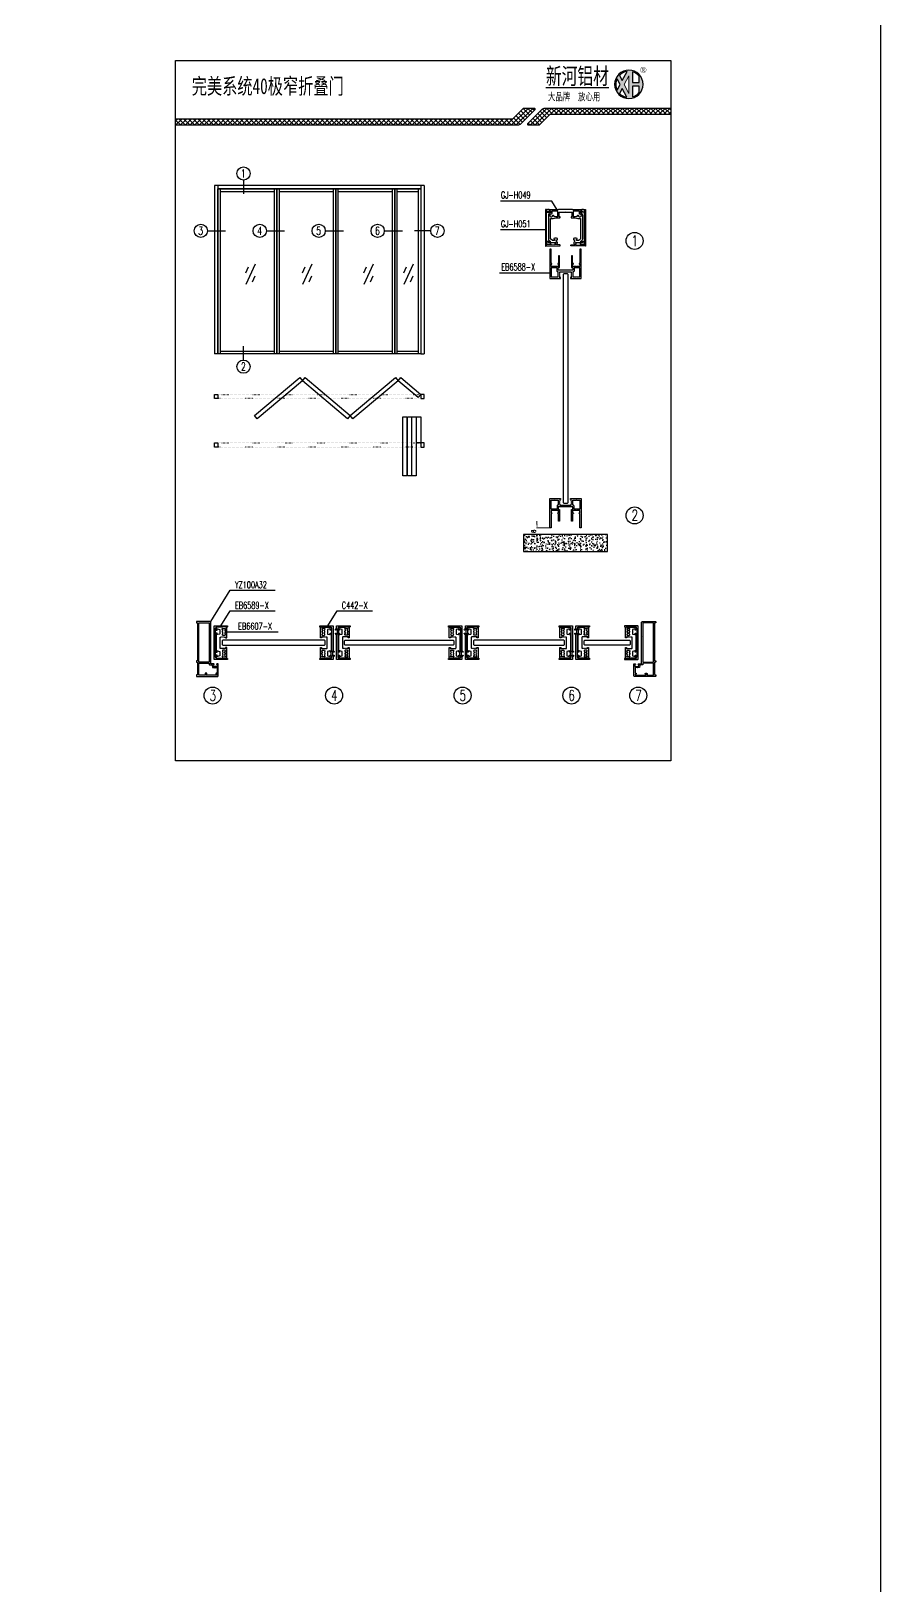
# Model space of a CAD drawing. Header units: millimetres. Extents: x 4423 to 13326, y -1516 to 5738.
# Drawn here: x 12221 to 13230, y 2111 to 3958 of the extents above; entities that cross this region are included whole.
import ezdxf

# ---------------------------------------------------------------- set-up
doc = ezdxf.new("R2010")
doc.units = ezdxf.units.MM
doc.header["$LTSCALE"] = 0.5
doc.linetypes.add('ACAD_ISO07W100', pattern=[3, 0, -3])
for name, color, linetype in [('墙体', 2, 'Continuous'), ('玻璃', 4, 'Continuous'), ('铝型材', 1, 'Continuous')]:
    doc.layers.add(name, color=color, linetype=linetype)
doc.styles.add('CTXT', font='romand.shx', dxfattribs={"width": 0.7, "height": 5})
doc.styles.add('宋体', font='', dxfattribs={"height": 3})
doc.styles.add('汇总标注', font='romand.shx', dxfattribs={"width": 0.7, "height": 5})
doc.styles.get('宋体').set_extended_font_data('SimSun')
doc.dimstyles.new('1汇总比例', dxfattribs={"dimscale": 0, "dimtxt": 5, "dimasz": 4, "dimexe": 0.7, "dimexo": 0.625, "dimgap": 1.5, "dimtad": 1, "dimzin": 9, "dimdsep": 46, "dimtxsty": '汇总标注', "dimcen": 0, "dimclrd": 3, "dimclre": 3, "dimclrt": 2, "dimadec": 1, "dimazin": 2, "dimtfac": 1, "dimtofl": 0, "dimtmove": 0, "dimatfit": 3, "dimfxl": 0, "dimtolj": 1, "dimlwd": 13, "dimlwe": 13, "dimarcsym": 0})
pattern_1 = [(45, (10517.948, 1842.3816), (-2.80633, 2.80633), []), (135, (10517.948, 1842.3816), (-2.80633, -2.80633), [])]

# ---------------------------------------------------------------- blocks, each defined once
blk = doc.blocks.new('*D268')
at = {"layer": 'Defpoints', "color": 0, "ltscale": 0.4, "transparency": 16777216}
for p in [(12837.6, 3367.6), (12821.5, 3359.6), (12837.6, 3359.6)]:
    blk.add_point(p, dxfattribs=at)
at = {"layer": '铝型材', "color": 3, "lineweight": 13, "ltscale": 0.4, "transparency": 16777216}
for p, q in [((12837, 3367.6), (12820.8, 3367.6)), ((12821.5, 3371.6), (12821.5, 3375.6)), ((12837, 3359.6), (12820.8, 3359.6)), ((12821.5, 3355.6), (12821.5, 3351.6))]:
    blk.add_line(p, q, dxfattribs=at)
at = {"layer": '铝型材', "color": 3, "ltscale": 0.4, "transparency": 16777216}
for points in [[(12820.9, 3371.6), (12822.2, 3371.6), (12821.5, 3367.6)], [(12820.9, 3355.6), (12822.2, 3355.6), (12821.5, 3359.6)]]:
    blk.add_solid(points, dxfattribs=at)
at = {"layer": '铝型材', "color": 2, "ltscale": 0.4, "transparency": 16777216, "insert": (12817.5, 3363.6), "char_height": 5, "attachment_point": 5, "rotation": 90, "style": '汇总标注'}
blk.add_mtext('\\A1;8', dxfattribs=at)
blk = doc.blocks.new('GJ-H049', base_point=(32.7, 48.6))
at = {"layer": '铝型材', "ltscale": 0.4}
for points in [[(14.8, 9.2, -0.57735), (15, 9.6), (20.4, 9.6, -0.57735), (20.6, 9.2), (20, 8.1, 0.57735), (20.3, 7.6), (22, 7.6, 0.414213), (23, 8.6), (23, 9.6, 0.414214), (22.5, 10.1), (22, 10.1), (22, 12.2, -0.414214), (22.5, 12.7), (22.7, 12.7, 0.414214), (23.2, 13.2), (23.2, 13.9, 0.293253), (22.9, 14.3, 0.218998), (19, 14.3, 0.623882), (19, 13.4), (19.6, 13.1, -0.785675), (19.4, 12.1), (17.1, 12.1, -0.176327), (16.7, 12.3), (15.2, 13.6, -0.221695), (14.8, 14.4), (14.8, 38), (18.2, 38), (21.6, 39), (26, 39, 0.414214), (26.2, 39.2), (26.2, 39.8, 0.414214), (26, 40), (25.3, 40, -0.414214), (25.1, 40.2), (25.1, 45.4, -0.414214), (25.3, 45.6), (32.5, 45.6), (32.7, 45.8), (32.9, 45.6), (40.1, 45.6, -0.414214), (40.3, 45.4), (40.3, 40.2, -0.414214), (40.1, 40), (39.4, 40, 0.414214), (39.2, 39.8), (39.2, 39.2, 0.414214), (39.4, 39), (43.8, 39), (47.2, 38), (50.6, 38), (50.6, 14.4, -0.221695), (50.2, 13.6), (48.7, 12.3, -0.176327), (48.3, 12.1), (46, 12.1, -0.785675), (45.8, 13.1), (46.4, 13.4, 0.623882), (46.4, 14.3, 0.218998), (42.5, 14.3, 0.293253), (42.2, 13.9), (42.2, 13.2, 0.414214), (42.7, 12.7), (43, 12.7, -0.414214), (43.5, 12.2), (43.5, 10.1), (42.9, 10.1, 0.414214), (42.4, 9.6), (42.4, 8.6, 0.414213), (43.4, 7.6), (45.2, 7.6, 0.57735), (45.4, 8.1), (44.8, 9.2, -0.57735), (45, 9.6), (50.4, 9.6, -0.57735), (50.6, 9.2), (50, 8.1, 0.57735), (50.3, 7.6), (54.2, 7.6, 0.414214), (55.2, 8.6), (55.2, 9.6, 0.414214), (54.7, 10.1), (52.9, 10.1, 0.414214), (52.6, 9.8), (52.6, 9.4, -0.414214), (52.3, 9.1), (52, 9.1, -0.396012), (51.7, 9.4, 0.247654), (51, 10.5, -0.51626), (51, 11), (51.8, 11.7, 0.221695), (53.1, 14.4), (53.1, 41.6, 0.321968), (50.9, 44.7, -0.321968), (50.6, 45), (50.6, 46.8, -0.414213), (50.9, 47.1), (52.3, 47.1, -0.414214), (52.6, 46.8), (52.6, 46.4, 0.414214), (52.9, 46.1), (54.7, 46.1, 0.414214), (55.2, 46.6), (55.2, 47.6, 0.414214), (54.2, 48.6), (52, 48.6), (51.8, 48.3), (41.3, 48.3), (41, 48.6), (24.4, 48.6), (24.2, 48.3), (13.7, 48.3), (13.4, 48.6), (11.2, 48.6, 0.414214), (10.2, 47.6), (10.2, 46.6, 0.414214), (10.7, 46.1), (12.5, 46.1, 0.414214), (12.8, 46.4), (12.8, 46.8, -0.414214), (13.1, 47.1), (14.5, 47.1, -0.414213), (14.8, 46.8), (14.8, 45, -0.321968), (14.5, 44.7, 0.321968), (12.3, 41.6), (12.3, 14.4, 0.221695), (13.6, 11.7), (14.4, 11, -0.51626), (14.4, 10.5, 0.247654), (13.7, 9.4, -0.396012), (13.4, 9.1), (13.1, 9.1, -0.414214), (12.8, 9.4), (12.8, 9.8, 0.414214), (12.5, 10.1), (10.7, 10.1, 0.414214), (10.2, 9.6), (10.2, 8.6, 0.414214), (11.2, 7.6), (15.2, 7.6, 0.57735), (15.4, 8.1)], [(19.1, 40.5), (23.6, 40.5), (23.6, 46.8), (16.3, 46.8), (16.3, 44.1, -0.065543), (16.2, 44), (16.2, 43.8, -0.351391), (15.7, 43.4, 2.56779), (17.4, 41.7, -0.351391), (17.8, 42.2), (18, 42.2, -0.474498), (18.6, 41.8, -0.055722), (18.6, 41.1, 0.462565)], [(46.8, 41.1, -0.055722), (46.8, 41.8, -0.474498), (47.4, 42.2), (47.6, 42.2, -0.351391), (48, 41.7, 2.56779), (49.7, 43.4, -0.351391), (49.2, 43.8), (49.2, 44, -0.065543), (49.1, 44.1), (49.1, 46.8), (41.8, 46.8), (41.8, 40.5), (46.3, 40.5, 0.462565)]]:
    blk.add_lwpolyline(points, format="xyb", close=True, dxfattribs=at)
blk = doc.blocks.new('GJ-H051', base_point=(40.6, 22.7))
at = {"layer": '铝型材', "ltscale": 0.4}
blk.add_lwpolyline([(39.1, 10.4), (36.8, 10.4, 0.198912), (36.6, 10.3), (36.5, 10.2, -0.327623), (36.1, 10.1), (35.6, 10.4, -0.784383), (35.7, 11), (39.1, 11, 0.414214), (39.4, 11.3), (39.4, 45.3, 0.414214), (39.1, 45.6), (35.7, 45.6, -0.784383), (35.6, 46.1), (36.1, 46.4, -0.327623), (36.5, 46.4), (36.6, 46.3, 0.198912), (36.8, 46.2), (39.1, 46.2, 0.414214), (39.4, 46.5), (39.4, 48.5, -0.414214), (39.7, 48.8), (40.3, 48.8, -0.414214), (40.6, 48.5), (40.6, 5.8, -0.416772), (40.3, 5.5), (23.5, 5.6, -0.414214), (23.2, 5.9), (23.2, 6.5, -0.414214), (23.5, 6.8), (27.7, 6.8), (27.7, 7.3, -0.416772), (28, 7.6), (28.4, 7.6, -0.41166), (28.7, 7.3), (28.7, 6.8), (39.1, 6.7, 0.416772), (39.4, 7), (39.4, 10.1, 0.414214)], format="xyb", close=True, dxfattribs=at)
blk = doc.blocks.new('EB6588-X', base_point=(41, 39.3))
at = {"layer": '铝型材', "ltscale": 0.4}
for points in [[(47.4, 46.2), (47, 45.9, -0.668179), (46.7, 46), (46.7, 47.1, -0.414214), (46.9, 47.3), (59.2, 47.3, -0.414214), (59.5, 47), (59.5, 12.6, -0.414214), (59.2, 12.3), (58.4, 12.3, -0.414214), (58.1, 12.6), (58.1, 29.3), (57.4, 29.3, -0.414214), (57.1, 29.6), (57.1, 29.8, -0.414214), (57.4, 30.1), (58.1, 30.1), (58.1, 33.1), (54.3, 33.1), (54, 33.4), (53.7, 33.1), (49.3, 33.1), (49.3, 30.1), (50, 30.1, -0.414214), (50.3, 29.8), (50.3, 29.6, -0.414214), (50, 29.3), (49.3, 29.3), (49.3, 20.6, -0.414214), (49, 20.3), (48.4, 20.3, -0.414214), (48.1, 20.6), (48.1, 34, -0.414214), (48.4, 34.3), (49.6, 34.3), (49.6, 37.3), (32.4, 37.3), (32.4, 34.3), (33.6, 34.3, -0.414214), (33.9, 34), (33.9, 20.6, -0.414214), (33.6, 20.3), (33, 20.3, -0.414214), (32.7, 20.6), (32.7, 29.3), (32, 29.3, -0.414214), (31.7, 29.6), (31.7, 29.8, -0.414214), (32, 30.1), (32.7, 30.1), (32.7, 33.1), (28.3, 33.1), (28, 33.4), (27.7, 33.1), (23.9, 33.1), (23.9, 30.1), (24.6, 30.1, -0.414214), (24.9, 29.8), (24.9, 29.6, -0.414214), (24.6, 29.3), (23.9, 29.3), (23.9, 12.6, -0.414214), (23.6, 12.3), (22.8, 12.3, -0.414214), (22.5, 12.6), (22.5, 47, -0.414214), (22.8, 47.3), (35, 47.3, -0.414214), (35.2, 47.1), (35.2, 46, -0.668179), (34.9, 45.9), (34.5, 46.2, 0.668179), (34.2, 46.1), (34.2, 44.6), (33.9, 44.3), (34.2, 44), (33.9, 43.7), (34.2, 43.4), (33.9, 43.1), (34.2, 42.8), (33.9, 42.5), (34.2, 42.2), (33.9, 41.9), (34.2, 41.6), (33.9, 41.3), (34.2, 41), (33.9, 40.7), (34.2, 40.4), (34.2, 39.8, 0.414214), (34.7, 39.3), (47.2, 39.3, 0.414214), (47.7, 39.8), (47.7, 40.4), (48, 40.7), (47.7, 41), (48, 41.3), (47.7, 41.6), (48, 41.9), (47.7, 42.2), (48, 42.5), (47.7, 42.8), (48, 43.1), (47.7, 43.4), (48, 43.7), (47.7, 44), (48, 44.3), (47.7, 44.6), (47.7, 46.1, 0.668179)], [(30.9, 38.3), (30.9, 34.6), (24, 34.6), (24, 45.3), (27.7, 45.3), (28, 45.6), (28.3, 45.3), (32.2, 45.3), (32.2, 39.3), (31.9, 39.3, 0.414214)], [(49.7, 39.3), (49.7, 45.3), (53.7, 45.3), (54, 45.6), (54.3, 45.3), (58, 45.3), (58, 34.6), (51.1, 34.6), (51.1, 38.3, 0.414214), (50.1, 39.3)]]:
    blk.add_lwpolyline(points, format="xyb", close=True, dxfattribs=at)
blk = doc.blocks.new('EB6607-X', base_point=(28.5, 10.9))
at = {"layer": '铝型材', "ltscale": 0.4}
for points in [[(22.4, 17.6, 0.668179), (22.8, 17.7), (22.8, 18.7, 0.414214), (22.6, 18.9), (10.3, 18.9, 0.402142), (10, 18.6), (10, 17.9), (9.6, 17), (9.6, 16.2), (10, 14.3), (10, 6.7, 0.414214), (10.3, 6.4), (13.4, 6.4, 0.414214), (13.7, 6.7), (13.7, 7.1, 0.414214), (13.4, 7.4), (12.4, 7.4, -0.493145), (12.1, 7.8), (12.8, 10.4, -0.339454), (13.1, 10.6), (17.9, 10.6, -0.339454), (18.2, 10.4), (18.9, 7.8, -0.493145), (18.6, 7.4), (17.6, 7.4, 0.414214), (17.3, 7.1), (17.3, 6.7, 0.414214), (17.6, 6.4), (39.4, 6.4, 0.414214), (39.7, 6.7), (39.7, 7.1, 0.414214), (39.4, 7.4), (38.4, 7.4, -0.493145), (38.1, 7.8), (38.8, 10.4, -0.339454), (39.1, 10.6), (43.9, 10.6, -0.339454), (44.2, 10.4), (44.9, 7.8, -0.493145), (44.6, 7.4), (43.6, 7.4, 0.414214), (43.3, 7.1), (43.3, 6.7, 0.414214), (43.6, 6.4), (46.7, 6.4, 0.414214), (47, 6.7), (47, 14.3), (47.4, 16.2), (47.4, 17), (47, 17.9), (47, 18.6, 0.402142), (46.7, 18.9), (34.5, 18.9, 0.414214), (34.3, 18.7), (34.3, 17.7, 0.668179), (34.6, 17.6), (34.9, 17.9, -0.668179), (35.3, 17.7), (35.3, 16.2), (35.6, 15.9), (35.3, 15.6), (35.6, 15.3), (35.3, 15), (35.6, 14.7), (35.3, 14.4), (35.6, 14.1), (35.3, 13.8), (35.6, 13.5), (35.3, 13.2), (35.6, 12.9), (35.3, 12.6), (35.6, 12.3), (35.3, 12), (35.3, 11.4, -0.414214), (34.8, 10.9), (22.3, 10.9, -0.414214), (21.8, 11.4), (21.8, 12), (21.5, 12.3), (21.8, 12.6), (21.5, 12.9), (21.8, 13.2), (21.5, 13.5), (21.8, 13.8), (21.5, 14.1), (21.8, 14.4), (21.5, 14.7), (21.8, 15), (21.5, 15.3), (21.8, 15.6), (21.5, 15.9), (21.8, 16.2), (21.8, 17.7, -0.668179), (22.1, 17.9)], [(19.1, 13.7, -0.267949), (18.6, 13.7), (17.4, 14.3, 0.267949), (16.9, 14.3), (15.8, 13.7, -0.267949), (15.3, 13.7), (14.1, 14.3, 0.267949), (13.6, 14.3), (12.3, 13.6, -0.57735), (11.5, 14), (11.5, 16.9, -0.57735), (12.3, 17.3), (13.6, 16.5, 0.267949), (14.1, 16.5), (15.3, 17.2, -0.267949), (15.8, 17.2), (16.9, 16.5, 0.267949), (17.4, 16.5), (18.6, 17.2, -0.267949), (19.1, 17.2), (19.6, 16.9, -0.267949), (19.8, 16.6), (19.8, 14.3, -0.267949), (19.6, 14)], [(38, 13.7, 0.267949), (38.5, 13.7), (39.6, 14.3, -0.267949), (40.1, 14.3), (41.3, 13.7, 0.267949), (41.8, 13.7), (42.9, 14.3, -0.267949), (43.4, 14.3), (44.8, 13.6, 0.57735), (45.5, 14), (45.5, 16.9, 0.57735), (44.8, 17.3), (43.4, 16.5, -0.267949), (42.9, 16.5), (41.8, 17.2, 0.267949), (41.3, 17.2), (40.1, 16.5, -0.267949), (39.6, 16.5), (38.5, 17.2, 0.267949), (38, 17.2), (37.4, 16.9, 0.267949), (37.3, 16.6), (37.3, 14.3, 0.267949), (37.4, 14)]]:
    blk.add_lwpolyline(points, format="xyb", close=True, dxfattribs=at)
blk = doc.blocks.new('EB6589-X', base_point=(8.2, 19))
at = {"layer": '铝型材', "ltscale": 0.4}
blk.add_lwpolyline([(47, 16.3, -0.192258), (46.5, 17.7), (46.5, 19, -0.414214), (46.8, 19.3), (47.6, 19.3, -0.414214), (47.9, 19), (47.9, 3.8, -0.414214), (47.4, 3.3), (8.4, 3.3, -0.414214), (7.9, 3.8), (7.9, 19, -0.414214), (8.2, 19.3), (9, 19.3, -0.414214), (9.3, 19), (9.3, 17.7, -0.192258), (8.7, 16.3), (8.7, 15), (8.7, 11), (9.2, 10.5), (9.2, 5.8), (10.4, 5.8, -0.414214), (10.7, 5.5), (10.7, 4.8), (45, 4.8), (45, 5.5, -0.414214), (45.3, 5.8), (46.1, 5.8), (46.5, 5.8), (46.5, 10.5), (47, 11), (47, 15)], format="xyb", close=True, dxfattribs=at)
blk = doc.blocks.new('C442-X', base_point=(20.7, 21.1))
at = {"layer": '铝型材', "ltscale": 0.4}
blk.add_lwpolyline([(50, 6.9), (23, 6.9, -0.668179), (22.8, 7.4), (22.9, 7.6, 0.668179), (22.8, 7.9), (21.8, 7.9), (21.8, 12.6), (21.3, 13.1), (21.3, 18.5, 0.114818), (21.9, 19.8), (21.9, 21.1, 0.414214), (21.6, 21.4), (20.7, 21.4, 0.414214), (20.4, 21.1), (20.4, 5.7, 0.414214), (20.7, 5.4), (49.9, 5.4), (50.3, 4.6, 0.267949), (51.3, 4.1), (51.5, 4.1, 0.414214), (51.8, 4.4), (51.8, 4.7, 0.414214), (51.6, 4.9), (51.3, 4.9, -0.414272), (51, 5.2), (51, 5.9, -0.414214), (51.5, 6.4), (55.6, 6.4, -0.414214), (56.1, 5.9), (56.1, 5.2, -0.414272), (55.8, 4.9), (55.5, 4.9, 0.414214), (55.3, 4.7), (55.3, 4.4, 0.414214), (55.6, 4.1), (55.8, 4.1, 0.267949), (56.8, 4.6), (57.3, 5.4), (60.1, 5.4, 0.414214), (60.4, 5.7), (60.4, 21.1, 0.414214), (60.1, 21.4), (59.3, 21.4, 0.414214), (59, 21.1), (59, 19.8, 0.114818), (59.6, 18.5), (59.6, 13.1), (59.1, 12.6), (59.1, 7.9), (58, 7.9, 0.668179), (57.9, 7.6), (58.1, 7.4, -0.668179), (57.8, 6.9), (57.1, 6.9, 0.267949), (55.4, 7.9), (51.7, 7.9, 0.267949)], format="xyb", close=True, dxfattribs=at)
blk = doc.blocks.new('YZ100A32', base_point=(85.1, 10.6))
at = {"layer": '铝型材', "ltscale": 0.4}
for points in [[(71.3, 31.9), (73.2, 31.6, -0.366629), (73.4, 31.4), (73.4, 27.4, -0.405836), (73.2, 27.2), (71.3, 26.9, -0.422641), (71.1, 27.1), (71.1, 27.7, 0.414214), (70.9, 27.9), (70.6, 27.9, 0.198912), (70.5, 27.8), (70.2, 27.5, 0.198912), (70.1, 27.3), (70.1, 23.8), (37.4, 23.8), (37.1, 23.5), (36.8, 23.8), (21.1, 23.8, 0.414214), (20.1, 22.8), (20.1, 7.1, 0.414214), (20.4, 6.8), (21.2, 6.8, 0.414214), (21.5, 7.1), (21.5, 7.9, -0.414214), (21.8, 8.2), (52.1, 8.2), (52.4, 8.5), (52.7, 8.2), (66.7, 8.2), (66.7, 7.1, 0.414214), (67, 6.8), (67.8, 6.8, 0.414214), (68.1, 7.1), (68.1, 8.2), (82.8, 8.2, -0.414214), (83.1, 7.9), (83.1, 7.1, 0.414214), (83.4, 6.8), (84.8, 6.8, 0.414214), (85.1, 7.1), (85.1, 32.3, 0.414214), (84.6, 32.8), (70.4, 32.8, 0.414214), (70.1, 32.5), (70.1, 31.5, 0.198912), (70.1, 31.3), (70.5, 31, 0.198912), (70.6, 30.9), (70.9, 30.9, 0.414214), (71.1, 31.1), (71.1, 31.7, -0.463455)], [(83.4, 17.1, -0.414214), (83.7, 16.8), (83.7, 9.9, -0.414214), (83.4, 9.6), (69.3, 9.6), (69.3, 22.2), (71.2, 22.2, 0.414214), (71.5, 22.5), (71.5, 25.4, -0.37886), (71.7, 25.7), (74.4, 26, 0.37886), (74.7, 26.3), (74.7, 28.5, 1), (74.7, 29.1), (74.7, 31.4), (81.5, 31.4), (81.5, 30.3, 0.414214), (81.8, 30), (82.2, 30, 0.414214), (82.5, 30.3), (82.5, 31.2, -0.414214), (82.8, 31.5), (83.4, 31.5, -0.414214), (83.7, 31.2), (83.7, 18.4, -0.414214), (83.4, 18.1), (82.8, 18.1, -0.414214), (82.5, 18.4), (82.5, 19.1, 0.414214), (82.2, 19.4), (81.8, 19.4, 0.414214), (81.5, 19.1), (81.5, 17.4, 0.414214), (81.8, 17.1)]]:
    blk.add_lwpolyline(points, format="xyb", close=True, dxfattribs=at)
blk.add_lwpolyline([(68.1, 22.2), (68.1, 9.6), (21.5, 9.6), (21.5, 22.2)], close=True, dxfattribs=at)

msp = doc.modelspace()

# ---------------------------------------------------------------- hatches: boundary and pattern name
at = {"layer": '墙体', "ltscale": 0.4}
h = msp.add_hatch(dxfattribs=at)
h.set_pattern_fill('AR-CONC', color=256, scale=0.05, style=0)
h.set_pattern_definition([(50, (7748.045, 657.522), (9.109233, -0.796954), [0.9525, -10.4775]), (355, (7748.045, 657.522), (-1.762141, 9.552832), [0.762, -8.382]), (100.451, (7748.804, 657.4555), (7.347125, 8.755834), [0.8095, -8.9045]), (46.1842, (7748.045, 660.062), (13.553952, -2.102116), [1.42875, -15.71625]), (96.6356, (7749.175, 659.887), (11.870212, 12.371278), [1.21425, -13.35675]), (351.184, (7748.045, 660.062), (11.87023, 12.371256), [1.143, -12.573]), (21, (7749.315, 659.427), (7.580744, -5.113276), [0.9525, -10.4775]), (326, (7749.315, 659.427), (3.090101, 9.209398), [0.762, -8.382]), (71.4514, (7749.947, 659.001), (10.670825, 4.096143), [0.8095, -8.9045]), (37.5, (7748.045, 657.522), (0.1544302, 4.227752), [0, -8.2804, 0, -8.509, 0, -8.41375]), (7.5, (7748.045, 657.522), (3.340983, 5.0090287), [0, -4.8514, 0, -8.0899, 0, -3.20675]), (327.5, (7745.213, 657.522), (6.7795298, -0.2864372), [0, -3.175, 0, -9.906, 0, -13.1445]), (317.5, (7743.943, 657.522), (7.406459, 1.2713246), [0, -4.1275, 0, -6.5786, 0, -9.3345])])
h.paths.add_polyline_path([(12905.3857, 3359.6362), (12805.3857, 3359.6362), (12805.3857, 3339.6362), (12905.3857, 3339.6362)])
at = {"layer": '铝型材', "ltscale": 0.4}
h = msp.add_hatch(color=256, dxfattribs=at)
h.paths.add_polyline_path([(12930.6032, 3904.6528), (12930.6032, 3883.5409), (12925.0126, 3894.2744)], flags=16)
edge = h.paths.add_edge_path(flags=16)
edge.add_line((12942.7187, 3892.3069), (12934.8787, 3892.3069))
edge.add_line((12934.8787, 3892.3069), (12934.8787, 3879.5221))
edge.add_arc((12930.6032, 3894.4408), 15.5193, 285.9918131, 321.3226415)
edge.add_line((12942.7187, 3884.7423), (12942.7187, 3892.3069))
edge = h.paths.add_edge_path(flags=16)
edge.add_line((12942.7187, 3896.5747), (12942.7187, 3904.1393))
edge.add_arc((12930.6032, 3894.4408), 15.5193, 38.6773585, 74.0081869)
edge.add_line((12934.8787, 3909.3595), (12934.8787, 3896.5747))
edge.add_line((12934.8787, 3896.5747), (12942.7187, 3896.5747))
edge = h.paths.add_edge_path(flags=16)
edge.add_line((12919.3562, 3905.1344), (12922.6296, 3898.8497))
edge.add_line((12922.6296, 3898.8497), (12928.5403, 3909.8224))
edge.add_arc((12930.6032, 3894.4408), 15.5193, 97.6385734, 136.4447587)
edge = h.paths.add_edge_path(flags=16)
edge.add_line((12916.624, 3887.7006), (12920.1831, 3894.308))
edge.add_line((12920.1831, 3894.308), (12916.6141, 3901.1604))
edge.add_arc((12930.6032, 3894.4408), 15.5193, 154.3429743, 180)
edge.add_arc((12930.6032, 3894.4408), 15.5193, 180, 205.7413115)
edge = h.paths.add_edge_path(flags=16)
edge.add_line((12928.0905, 3879.1263), (12922.5662, 3889.7327))
edge.add_line((12922.5662, 3889.7327), (12919.3471, 3883.7567))
edge.add_arc((12930.6032, 3894.4408), 15.5193, 223.5065419, 260.6825205)
edge = h.paths.add_edge_path()
edge.add_arc((12930.6032, 3894.4408), 16.9053, 180, 360)
edge.add_arc((12930.6032, 3894.4408), 16.9053, 0, 180)
at = {"layer": '铝型材'}
h = msp.add_hatch(dxfattribs=at)
h.set_pattern_fill('NET', color=1, scale=1.25, angle=45, style=0)
h.set_pattern_definition(pattern_1)
h.paths.add_polyline_path([(12819.199, 3864.4323, 0.668178638), (12818.605, 3865.8662), (12804.9522, 3865.8662), (12792.3522, 3853.2662), (12392.287, 3853.2662), (12392.287, 3846.2662), (12798.7134, 3846.2662, 0.198912367), (12802.6732, 3847.9064)])
h = msp.add_hatch(dxfattribs=at)
h.set_pattern_fill('NET', color=3, scale=1.25, angle=45, style=0)
h.set_pattern_definition(pattern_1)
h.paths.add_polyline_path([(12810.3073, 3847.7002, 0.668178638), (12810.9013, 3846.2662), (12824.5542, 3846.2662), (12837.1542, 3858.8662), (12980.287, 3858.8662), (12980.287, 3865.8662), (12830.7929, 3865.8662, 0.198912367), (12826.8332, 3864.226)])

# ---------------------------------------------------------------- linework, layer by layer
at = {"layer": '墙体', "ltscale": 0.4}
msp.add_lwpolyline([(12905.3857, 3359.6362), (12805.3857, 3359.6362), (12805.3857, 3339.6362), (12905.3857, 3339.6362)], close=True, dxfattribs=at)
at = {"layer": '玻璃', "color": 4}
for points in [[(12853.1859, 3669.2695), (12852.3857, 3668.4694), (12852.3857, 3397.9362), (12853.1857, 3397.1362), (12857.5857, 3397.1362), (12858.3857, 3397.9362), (12858.3857, 3668.4695), (12857.5857, 3669.2695), (12853.1857, 3669.2695), (12852.3857, 3668.4695)], [(12569.8881, 3233.5016), (12569.088, 3234.3017), (12448.4123, 3234.3017), (12447.6123, 3233.5017), (12447.6123, 3229.1017), (12448.4123, 3228.3017), (12569.0881, 3228.3017), (12569.8881, 3229.1017), (12569.8881, 3233.5017), (12569.0881, 3234.3017)], [(12593.071, 3233.5016), (12593.8712, 3234.3017), (12722.0323, 3234.3017), (12722.8323, 3233.5017), (12722.8323, 3229.1017), (12722.0323, 3228.3017), (12593.871, 3228.3017), (12593.071, 3229.1017), (12593.071, 3233.5017), (12593.871, 3234.3017)], [(12854.1499, 3233.5016), (12853.3497, 3234.3017), (12746.8155, 3234.3017), (12746.0155, 3233.5017), (12746.0155, 3229.1017), (12746.8155, 3228.3017), (12853.3499, 3228.3017), (12854.1499, 3229.1017), (12854.1499, 3233.5017), (12853.3499, 3234.3017)], [(12877.3327, 3233.5016), (12878.1329, 3234.3017), (12931.1812, 3234.3017), (12931.9812, 3233.5017), (12931.9812, 3229.1017), (12931.1812, 3228.3017), (12878.1327, 3228.3017), (12877.3327, 3229.1017), (12877.3327, 3233.5017), (12878.1327, 3234.3017)]]:
    msp.add_lwpolyline(points, dxfattribs=at)
at = {"layer": '铝型材', "ltscale": 0.4}
for p, q in [((12687.5553, 3774.254), (12438.5553, 3774.254)), ((12438.5553, 3774.254), (12438.5553, 3574.254)), ((12442.5553, 3774.254), (12442.5553, 3574.254)), ((12683.5553, 3770.254), (12442.5553, 3770.254)), ((12445.5553, 3574.254), (12445.5553, 3770.254)), ((12509.5553, 3770.254), (12509.5553, 3574.254)), ((12515.5553, 3574.254), (12515.5553, 3770.254)), ((12579.5553, 3770.254), (12579.5553, 3574.254)), ((12585.5553, 3574.254), (12585.5553, 3770.254)), ((12649.5553, 3770.254), (12649.5553, 3574.254)), ((12655.5553, 3574.254), (12655.5553, 3770.254)), ((12680.5553, 3770.254), (12680.5553, 3574.254)), ((12683.5553, 3774.254), (12683.5553, 3574.254)), ((12687.5553, 3774.254), (12687.5553, 3574.254)), ((12445.5553, 3767.254), (12509.5553, 3767.254)), ((12515.5553, 3767.254), (12579.5553, 3767.254)), ((12585.5553, 3767.254), (12649.5553, 3767.254)), ((12655.5553, 3767.254), (12680.5553, 3767.254)), ((12845.3764, 3745.3695), (12839.0807, 3755.8529)), ((12430.1435, 3720.4333), (12451.7007, 3720.4333)), ((12500.1435, 3720.4333), (12521.7007, 3720.4333)), ((12570.1435, 3720.4333), (12591.7007, 3720.4333)), ((12640.1435, 3720.4333), (12661.7007, 3720.4333)), ((12695.3566, 3720.4333), (12676.2273, 3720.4333)), ((12473.0192, 3567.0076), (12473.0192, 3583.3118)), ((12442.5553, 3574.254), (12438.5553, 3574.254)), ((12509.5553, 3577.254), (12445.5553, 3577.254)), ((12579.5553, 3577.254), (12515.5553, 3577.254)), ((12649.5553, 3577.254), (12585.5553, 3577.254)), ((12680.5553, 3577.254), (12655.5553, 3577.254)), ((12683.5553, 3574.254), (12687.5553, 3574.254))]:
    msp.add_line(p, q, dxfattribs=at)
at = {"layer": '铝型材'}
msp.add_line((12473.0192, 3780.6384), (12473.0192, 3764.5627), dxfattribs=at)
at = {"layer": '铝型材', "color": 1}
for p, q in [((12839.0807, 3755.8529), (12778.0883, 3755.8529)), ((12831.5857, 3721.5277), (12778.0883, 3721.5277)), ((12478.4658, 3677.2942), (12475.2922, 3670.2057)), ((12486.8115, 3680.83), (12475.7972, 3656.7664)), ((12545.6388, 3677.2942), (12542.4651, 3670.2057)), ((12553.9845, 3680.83), (12542.9702, 3656.7664)), ((12618.636, 3677.2942), (12615.4624, 3670.2057)), ((12626.9817, 3680.83), (12615.9674, 3656.7664)), ((12666.0284, 3677.2942), (12662.8547, 3670.2057)), ((12674.3741, 3680.83), (12663.3598, 3656.7664)), ((12486.4245, 3666.7098), (12483.2509, 3659.6213)), ((12553.5975, 3666.7098), (12550.4239, 3659.6213)), ((12626.5947, 3666.7098), (12623.4211, 3659.6213)), ((12673.9871, 3666.7098), (12670.8135, 3659.6213)), ((12836.8857, 3670.2255), (12776.8901, 3670.2255)), ((12433.9979, 3256.3021), (12457.1714, 3293.4783)), ((12457.1714, 3293.4783), (12510.5741, 3293.4783)), ((12446.1209, 3251.3433), (12457.1714, 3269.0711)), ((12457.1714, 3269.0711), (12510.5741, 3269.0711)), ((12573.0515, 3251.3433), (12584.102, 3269.0711)), ((12584.102, 3269.0711), (12626.1279, 3269.0711)), ((12453.1123, 3244.285), (12514.2976, 3244.285))]:
    msp.add_line(p, q, dxfattribs=at)
at = {"layer": '铝型材', "linetype": 'ACAD_ISO07W100'}
for p, q in [((12442.5553, 3526.2676), (12683.5553, 3526.2676)), ((12683.5553, 3521.2676), (12442.5553, 3521.2676)), ((12442.5553, 3468.4832), (12683.5553, 3468.4832)), ((12683.5553, 3463.4832), (12442.5553, 3463.4832))]:
    msp.add_line(p, q, dxfattribs=at)
at = {"layer": '铝型材', "ltscale": 0.4}
for points in [[(13229.8744, 4569.6994), (4423.4161, 4569.6994), (4423.4161, 1087.3702), (13229.8744, 1087.3702)], [(12442.5553, 3770.254), (12512.5553, 3770.254), (12512.5553, 3574.254), (12442.5553, 3574.254)], [(12512.5553, 3770.254), (12582.5553, 3770.254), (12582.5553, 3574.254), (12512.5553, 3574.254)], [(12582.5553, 3770.254), (12652.5553, 3770.254), (12652.5553, 3574.254), (12582.5553, 3574.254)], [(12652.5553, 3770.254), (12683.5553, 3770.254), (12683.5553, 3574.254), (12652.5553, 3574.254)], [(12486.0828, 3501.1989), (12539.7059, 3546.194), (12542.9198, 3542.3638), (12489.2967, 3497.3687)], [(12546.1338, 3546.194), (12599.7569, 3501.1989), (12596.543, 3497.3687), (12542.9198, 3542.3638)], [(12599.7569, 3501.1989), (12653.38, 3546.194), (12656.5939, 3542.3638), (12602.9708, 3497.3687)], [(12659.8079, 3546.194), (12683.5553, 3526.2676), (12680.3413, 3522.4374), (12656.5939, 3542.3638)], [(12442.5553, 3521.2676), (12438.5553, 3521.2676), (12438.5553, 3526.2676), (12442.5553, 3526.2676)], [(12683.5553, 3521.2676), (12687.5553, 3521.2676), (12687.5553, 3526.2676), (12683.5553, 3526.2676)], [(12662.0553, 3429.4832), (12662.0553, 3499.4832), (12667.0553, 3499.4832), (12667.0553, 3429.4832)], [(12672.5553, 3499.4832), (12672.5553, 3429.4832), (12667.5553, 3429.4832), (12667.5553, 3499.4832)], [(12673.0553, 3429.4832), (12673.0553, 3499.4832), (12678.0553, 3499.4832), (12678.0553, 3429.4832)], [(12683.5553, 3499.4832), (12683.5553, 3468.4832), (12678.5553, 3468.4832), (12678.5553, 3499.4832)], [(12442.5553, 3463.4832), (12438.5553, 3463.4832), (12438.5553, 3468.4832), (12442.5553, 3468.4832)], [(12683.5553, 3463.4832), (12687.5553, 3463.4832), (12687.5553, 3468.4832), (12683.5553, 3468.4832)]]:
    msp.add_lwpolyline(points, close=True, dxfattribs=at)
at = {"layer": '铝型材', "color": 1, "linetype": 'ByBlock', "lineweight": -3}
msp.add_lwpolyline([(12392.287, 3922.6195), (12980.287, 3922.6195), (12980.287, 3091.0195), (12392.287, 3091.0195)], close=True, dxfattribs=at)
at = {"layer": '铝型材', "color": 1}
for points in [[(12913.6979, 3894.4408, 1), (12947.5085, 3894.4408, 1)], [(12916.624, 3887.7006), (12920.1831, 3894.308), (12916.6141, 3901.1604, 0.112419931), (12915.0839, 3894.4408, 0.112792361)], [(12919.3562, 3905.1344), (12922.6296, 3898.8497), (12928.5403, 3909.8224, 0.170960908)], [(12942.7187, 3896.5747), (12942.7187, 3904.1393, 0.155392758), (12934.8787, 3909.3595), (12934.8787, 3896.5747)], [(12928.0905, 3879.1263), (12922.5662, 3889.7327), (12919.3471, 3883.7567, 0.163648658)], [(12942.7187, 3892.3069), (12934.8787, 3892.3069), (12934.8787, 3879.5221, 0.155392758), (12942.7187, 3884.7423)]]:
    msp.add_lwpolyline(points, format="xyb", close=True, dxfattribs=at)
at = {"layer": '铝型材', "color": 1, "lineweight": 13, "ltscale": 0.18}
msp.add_lwpolyline([(12930.6032, 3904.6528), (12930.6032, 3883.5409), (12925.0126, 3894.2744)], close=True, dxfattribs=at)
at = {"layer": '铝型材', "color": 1, "linetype": 'ByBlock', "lineweight": -3}
msp.add_lwpolyline([(12392.287, 3846.2662), (12798.7134, 3846.2662, 0.198912367), (12802.6732, 3847.9064), (12819.199, 3864.4323, 0.668178638), (12818.605, 3865.8662), (12804.9522, 3865.8662), (12792.3522, 3853.2662), (12392.287, 3853.2662)], format="xyb", dxfattribs=at)
at = {"layer": '铝型材', "color": 3, "linetype": 'ByBlock', "lineweight": -3}
msp.add_lwpolyline([(12980.287, 3865.8662), (12830.7929, 3865.8662, 0.198912367), (12826.8332, 3864.226), (12810.3073, 3847.7002, 0.668178638), (12810.9013, 3846.2662), (12824.5542, 3846.2662), (12837.1542, 3858.8662), (12980.287, 3858.8662)], format="xyb", dxfattribs=at)
at = {"layer": '铝型材'}
for centre in [(12473.0192, 3788.5), (12422.282, 3720.4333), (12492.282, 3720.4333), (12562.282, 3720.4333), (12632.282, 3720.4333), (12703.2181, 3720.4333), (12473.0192, 3559.146)]:
    msp.add_circle(centre, 7.8615, dxfattribs=at)
at = {"layer": '铝型材', "color": 1, "ltscale": 0.4}
for centre in [(12937.4426, 3708.5145), (12937.4426, 3382.5071), (12436.3165, 3168.5414), (12580.5876, 3168.5414), (12733.0908, 3168.5414), (12862.4135, 3168.5414), (12941.7151, 3168.5414)]:
    msp.add_circle(centre, 10.08, dxfattribs=at)

# ---------------------------------------------------------------- block references
at = {"layer": '铝型材', "ltscale": 0.4, "xscale": -1}
msp.add_blockref('GJ-H051', (12831.5857, 3719.592), dxfattribs=at)
at = {"layer": '铝型材', "ltscale": 0.4}
for name, p in [('GJ-H049', (12855.3857, 3745.6695)), ('GJ-H051', (12879.1857, 3719.592)), ('EB6588-X', (12855.3857, 3394.6362))]:
    msp.add_blockref(name, p, dxfattribs=at)
at = {"layer": '铝型材', "ltscale": 0.4, "xscale": -1}
for name, p, rotation in [('EB6588-X', (12855.3857, 3671.7695), 180), ('C442-X', (12563.7796, 3251.0021), 90), ('C442-X', (12599.1796, 3211.6021), 270), ('C442-X', (12716.7239, 3251.0021), 90), ('C442-X', (12752.1239, 3211.6021), 270), ('C442-X', (12848.0413, 3251.0021), 90), ('C442-X', (12883.4413, 3211.6021), 270), ('EB6589-X', (12925.8726, 3251.0021), 90), ('YZ100A32', (12958.7993, 3191.3006), 90), ('EB6607-X', (12572.3881, 3231.3017), 90), ('EB6607-X', (12590.571, 3231.3025), 270), ('EB6607-X', (12725.3325, 3231.3017), 90), ('EB6607-X', (12743.5153, 3231.3025), 270), ('EB6607-X', (12856.6499, 3231.3017), 90), ('EB6607-X', (12874.8327, 3231.3025), 270), ('EB6607-X', (12934.4812, 3231.3017), 90)]:
    msp.add_blockref(name, p, dxfattribs=dict(at, rotation=rotation))
at = {"layer": '铝型材', "ltscale": 0.4, "rotation": 270}
for name, p in [('YZ100A32', (12420.7942, 3191.3006)), ('EB6589-X', (12453.7209, 3251.0021)), ('EB6607-X', (12445.1123, 3231.3017))]:
    msp.add_blockref(name, p, dxfattribs=at)

# ---------------------------------------------------------------- texts
at = {"layer": '铝型材', "style": 'CTXT', "width": 0.7}
for s, p in [('1', (12470.0105, 3783.8484)), ('3', (12419.2733, 3715.7817)), ('4', (12489.2733, 3715.7817)), ('5', (12559.2733, 3715.7817)), ('6', (12629.2733, 3715.7817)), ('7', (12700.2094, 3715.7817)), ('2', (12470.0105, 3554.4944))]:
    msp.add_text(s, height=9.504, dxfattribs=at).set_placement(p)
at = {"layer": '铝型材', "color": 1, "style": 'CTXT', "width": 0.7}
for s, height, p in [('GJ-H049', 8.1, (12778.6501, 3759.0381)), ('GJ-H051', 8.1, (12778.6501, 3724.7129)), ('1', 12.7734, (12933.8261, 3702.2627)), ('EB6588-X', 8.1, (12779.0527, 3673.4107)), ('2', 12.7734, (12933.8261, 3376.2554)), ('YZ100A32', 8.1, (12462.7873, 3295.9844)), ('EB6589-X', 8.1, (12462.7873, 3271.5773)), ('C442-X', 8.1, (12589.718, 3271.5773)), ('EB6607-X', 8.1, (12466.5108, 3246.7912)), ('3', 12.7734, (12432.7, 3162.2896)), ('4', 12.7734, (12576.9712, 3162.2896)), ('5', 12.7734, (12729.4743, 3162.2896)), ('6', 12.7734, (12858.797, 3162.2896)), ('7', 12.7734, (12938.0987, 3162.2896))]:
    msp.add_text(s, height=height, dxfattribs=at).set_placement(p)
at = {"layer": '铝型材', "color": 1, "linetype": 'ByBlock', "lineweight": -3, "attachment_point": 1, "style": 'CTXT'}
for s, insert, char_height, width in [('{\\fMicrosoft YaHei|b1|i0|c134|p34;\\L新河铝材}', (12832.0503, 3914.1082), 19.6, 141.869464), ('{\\fNSimSun|b0|i0|c134|p49;完美系统40极窄折叠门}', (12411.5515, 3901.8214), 18.9, 513.345865)]:
    msp.add_mtext(s, dxfattribs=dict(at, insert=insert, char_height=char_height, width=width))
at = {"layer": '铝型材', "color": 1, "insert": (12943.6906, 3915.1375), "char_height": 7, "width": 19.754786, "attachment_point": 1, "style": '宋体'}
msp.add_mtext('{\\fBook Antiqua|b0|i0|c0|p16;®}', dxfattribs=at)
at = {"layer": '铝型材', "insert": (12834.4941, 3884.346), "char_height": 9, "width": 89.324037, "attachment_point": 1, "style": 'CTXT'}
msp.add_mtext('{\\fKaiTi|b0|i0|c134|p49;\\C1;大品牌 \\Fromand.shx|c0; \\fKaiTi|b0|i0|c134|p49;放心用}', dxfattribs=at)

# ---------------------------------------------------------------- dimensions: what is measured, and where the dimension line sits
at = {"layer": '铝型材', "ltscale": 0.4}
dim = msp.add_linear_dim(base=(12821.5338, 3359.6362), p1=(12837.5857, 3367.6362), p2=(12837.5857, 3359.6362), angle=90, dimstyle='1汇总比例', override={"dimscale": 1}, dxfattribs=at)
dim.commit()
dim.dimension.update_dxf_attribs({"geometry": '*D268', "text_midpoint": (12817.5338, 3363.6362)})

doc.saveas('drawing.dxf')
